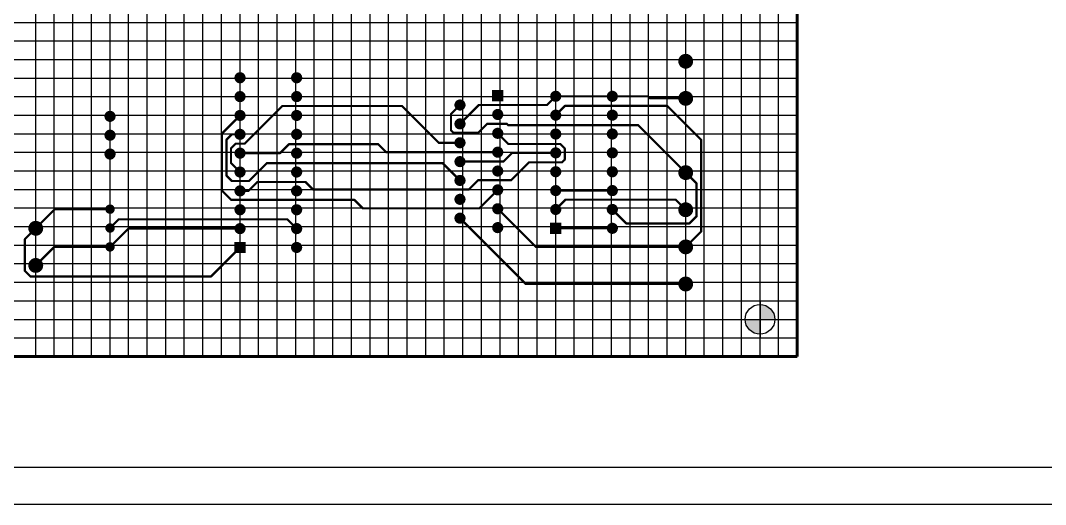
# Model space of a CAD drawing. Header units: millimetres. Extents: x -576 to 507, y -350 to 602.
# Drawn here: x 159.2 to 297.2, y 5.4 to 70.6 of the extents above; entities that cross this region are included whole.
import ezdxf

# ---------------------------------------------------------------- set-up
doc = ezdxf.new("R2010")
doc.units = ezdxf.units.MM

msp = doc.modelspace()

# ---------------------------------------------------------------- hatches: boundary and pattern name
h = msp.add_hatch(color=256)
h.dxf.hatch_style = 1
h.paths.add_polyline_path([(258.744, 32.33), (258.744, 30.33), (260.744, 30.33, 0.4142136)])
h.paths.add_polyline_path([(258.744, 30.33), (256.744, 30.33, 0.4142136), (258.744, 28.33)])

# ---------------------------------------------------------------- linework, layer by layer
for p, q in [((161.244, 25.33), (161.244, 145.33)), ((161.244, 25.33), (161.244, 145.33)), ((161.244, 25.33), (161.244, 145.33)), ((161.244, 25.33), (161.244, 145.33)), ((163.744, 25.33), (163.744, 145.33)), ((166.244, 25.33), (166.244, 145.33)), ((166.244, 25.33), (166.244, 145.33)), ((166.244, 25.33), (166.244, 145.33)), ((166.244, 25.33), (166.244, 145.33)), ((168.744, 25.33), (168.744, 145.33)), ((171.244, 25.33), (171.244, 145.33)), ((171.244, 25.33), (171.244, 145.33)), ((171.244, 25.33), (171.244, 145.33)), ((171.244, 25.33), (171.244, 145.33)), ((173.744, 25.33), (173.744, 145.33)), ((176.244, 25.33), (176.244, 145.33)), ((176.244, 25.33), (176.244, 145.33)), ((176.244, 25.33), (176.244, 145.33)), ((176.244, 25.33), (176.244, 145.33)), ((178.744, 25.33), (178.744, 145.33)), ((178.744, 25.33), (178.744, 145.33)), ((181.244, 25.33), (181.244, 145.33)), ((181.244, 25.33), (181.244, 145.33)), ((181.244, 25.33), (181.244, 145.33)), ((181.244, 25.33), (181.244, 145.33)), ((181.244, 25.33), (181.244, 145.33)), ((181.244, 25.33), (181.244, 145.33)), ((181.244, 25.33), (181.244, 145.33)), ((181.244, 25.33), (181.244, 145.33)), ((183.744, 25.33), (183.744, 145.33)), ((186.244, 25.33), (186.244, 145.33)), ((186.244, 25.33), (186.244, 145.33)), ((186.244, 25.33), (186.244, 145.33)), ((186.244, 25.33), (186.244, 145.33)), ((188.744, 25.33), (188.744, 145.33)), ((191.244, 25.33), (191.244, 145.33)), ((191.244, 25.33), (191.244, 145.33)), ((191.244, 25.33), (191.244, 145.33)), ((191.244, 25.33), (191.244, 145.33)), ((193.744, 25.33), (193.744, 145.33)), ((196.244, 25.33), (196.244, 145.33)), ((196.244, 25.33), (196.244, 145.33)), ((196.244, 25.33), (196.244, 145.33)), ((196.244, 25.33), (196.244, 145.33)), ((198.744, 25.33), (198.744, 145.33)), ((201.244, 25.33), (201.244, 145.33)), ((201.244, 25.33), (201.244, 145.33)), ((201.244, 25.33), (201.244, 145.33)), ((201.244, 25.33), (201.244, 145.33)), ((203.744, 25.33), (203.744, 145.33)), ((203.744, 25.33), (203.744, 145.33)), ((206.244, 25.33), (206.244, 145.33)), ((206.244, 25.33), (206.244, 145.33)), ((206.244, 25.33), (206.244, 145.33)), ((206.244, 25.33), (206.244, 145.33)), ((206.244, 25.33), (206.244, 145.33)), ((206.244, 25.33), (206.244, 145.33)), ((206.244, 25.33), (206.244, 145.33)), ((206.244, 25.33), (206.244, 145.33)), ((208.744, 25.33), (208.744, 145.33)), ((211.244, 25.33), (211.244, 145.33)), ((211.244, 25.33), (211.244, 145.33)), ((211.244, 25.33), (211.244, 145.33)), ((211.244, 25.33), (211.244, 145.33)), ((213.744, 25.33), (213.744, 145.33)), ((216.244, 25.33), (216.244, 145.33)), ((216.244, 25.33), (216.244, 145.33)), ((216.244, 25.33), (216.244, 145.33)), ((216.244, 25.33), (216.244, 145.33)), ((218.744, 25.33), (218.744, 145.33)), ((221.244, 25.33), (221.244, 145.33)), ((221.244, 25.33), (221.244, 145.33)), ((221.244, 25.33), (221.244, 145.33)), ((221.244, 25.33), (221.244, 145.33)), ((223.744, 25.33), (223.744, 145.33)), ((226.244, 25.33), (226.244, 145.33)), ((226.244, 25.33), (226.244, 145.33)), ((226.244, 25.33), (226.244, 145.33)), ((226.244, 25.33), (226.244, 145.33)), ((228.744, 25.33), (228.744, 145.33)), ((228.744, 25.33), (228.744, 145.33)), ((231.244, 25.33), (231.244, 145.33)), ((231.244, 25.33), (231.244, 145.33)), ((231.244, 25.33), (231.244, 145.33)), ((231.244, 25.33), (231.244, 145.33)), ((231.244, 25.33), (231.244, 145.33)), ((231.244, 25.33), (231.244, 145.33)), ((231.244, 25.33), (231.244, 145.33)), ((231.244, 25.33), (231.244, 145.33)), ((233.744, 25.33), (233.744, 145.33)), ((236.244, 25.33), (236.244, 145.33)), ((236.244, 25.33), (236.244, 145.33)), ((236.244, 25.33), (236.244, 145.33)), ((236.244, 25.33), (236.244, 145.33)), ((238.744, 25.33), (238.744, 145.33)), ((241.244, 25.33), (241.244, 145.33)), ((241.244, 25.33), (241.244, 145.33)), ((241.244, 25.33), (241.244, 145.33)), ((241.244, 25.33), (241.244, 145.33)), ((243.744, 25.33), (243.744, 145.33)), ((246.244, 25.33), (246.244, 145.33)), ((246.244, 25.33), (246.244, 145.33)), ((246.244, 25.33), (246.244, 145.33)), ((246.244, 25.33), (246.244, 145.33)), ((248.744, 25.33), (248.744, 145.33)), ((251.244, 25.33), (251.244, 145.33)), ((251.244, 25.33), (251.244, 145.33)), ((251.244, 25.33), (251.244, 145.33)), ((251.244, 25.33), (251.244, 145.33)), ((253.744, 25.33), (253.744, 145.33)), ((253.744, 25.33), (253.744, 145.33)), ((256.244, 25.33), (256.244, 145.33)), ((256.244, 25.33), (256.244, 145.33)), ((256.244, 25.33), (256.244, 145.33)), ((256.244, 25.33), (256.244, 145.33)), ((256.244, 25.33), (256.244, 145.33)), ((256.244, 25.33), (256.244, 145.33)), ((256.244, 25.33), (256.244, 145.33)), ((256.244, 25.33), (256.244, 145.33)), ((258.744, 25.33), (258.744, 145.33)), ((261.244, 25.33), (261.244, 145.33)), ((261.244, 25.33), (261.244, 145.33)), ((261.244, 25.33), (261.244, 145.33)), ((261.244, 25.33), (261.244, 145.33)), ((143.744, 70.33), (263.744, 70.33)), ((143.744, 67.83), (263.744, 67.83)), ((143.744, 65.33), (263.744, 65.33)), ((148.744, 65.33), (263.744, 65.33)), ((143.744, 62.83), (263.744, 62.83)), ((143.744, 60.33), (263.744, 60.33)), ((143.744, 57.83), (263.744, 57.83)), ((143.744, 55.33), (263.744, 55.33)), ((143.744, 52.83), (263.744, 52.83)), ((143.744, 50.33), (263.744, 50.33)), ((148.744, 50.33), (263.744, 50.33)), ((143.744, 47.83), (263.744, 47.83)), ((143.744, 45.33), (263.744, 45.33)), ((143.744, 42.83), (263.744, 42.83)), ((143.744, 40.33), (263.744, 40.33)), ((143.744, 37.83), (263.744, 37.83)), ((143.744, 35.33), (263.744, 35.33)), ((143.744, 32.83), (263.744, 32.83)), ((258.744, 32.83), (258.744, 27.83)), ((258.744, 32.83), (258.744, 27.83)), ((143.744, 30.33), (263.744, 30.33)), ((256.244, 30.33), (261.244, 30.33)), ((143.744, 27.83), (263.744, 27.83)), ((502.179, 10.39), (95.179, 10.39)), ((507.179, 5.39), (87.179, 5.39))]:
    msp.add_line(p, q)
at = {"lineweight": 60}
for p, q in [((263.744, 25.33), (263.744, 145.33)), ((143.744, 25.33), (263.744, 25.33))]:
    msp.add_line(p, q, dxfattribs=at)
for points, const_width in [([(248.244, 65.09, -1), (249.244, 65.09, -1)], 1), ([(188.369, 62.87, -1), (189.119, 62.87, -1)], 0.75), ([(195.989, 62.87, -1), (196.739, 62.87, -1)], 0.75), ([(188.369, 60.33, -1), (189.119, 60.33, -1)], 0.75), ([(195.989, 60.33, -1), (196.739, 60.33, -1)], 0.75), ([(230.869, 60.37, -1), (231.619, 60.37, -1)], 0.75), ([(238.489, 60.37, -1), (239.239, 60.37, -1)], 0.75), ([(248.244, 60.09, -1), (249.244, 60.09, -1)], 1), ([(217.981, 59.194, -1), (218.731, 59.194, -1)], 0.75), ([(218.281, 59.194, -1), (218.431, 59.194, -1)], 0.15), ([(220.824, 59.197, -1), (220.974, 59.197, -1)], 0.15), ([(220.824, 59.197, -1), (220.974, 59.197, -1)], 0.15), ([(229.996, 59.197, -1), (230.146, 59.197, -1)], 0.15), ([(229.996, 59.197, -1), (230.146, 59.197, -1)], 0.15), ([(231.169, 60.37, -1), (231.319, 60.37, -1)], 0.15), ([(231.169, 60.37, -1), (231.319, 60.37, -1)], 0.15), ([(238.789, 60.37, -1), (238.939, 60.37, -1)], 0.15), ([(238.789, 60.37, -1), (238.939, 60.37, -1)], 0.15), ([(243.581, 60.37, -1), (243.731, 60.37, -1)], 0.15), ([(243.581, 60.37, -1), (243.731, 60.37, -1)], 0.15), ([(243.861, 60.09, -1), (244.011, 60.09, -1)], 0.15), ([(243.861, 60.09, -1), (244.011, 60.09, -1)], 0.15), ([(248.669, 60.09, -1), (248.819, 60.09, -1)], 0.15), ([(170.869, 57.67, -1), (171.619, 57.67, -1)], 0.75), ([(188.369, 57.79, -1), (189.119, 57.79, -1)], 0.75), ([(194.382, 59.07, -1), (194.532, 59.07, -1)], 0.15), ([(194.382, 59.07, -1), (194.532, 59.07, -1)], 0.15), ([(195.989, 57.79, -1), (196.739, 57.79, -1)], 0.75), ([(210.46, 59.07, -1), (210.61, 59.07, -1)], 0.15), ([(210.46, 59.07, -1), (210.61, 59.07, -1)], 0.15), ([(217.064, 57.976, -1), (217.214, 57.976, -1)], 0.15), ([(217.064, 57.976, -1), (217.214, 57.976, -1)], 0.15), ([(223.061, 57.924, -1), (223.811, 57.924, -1)], 0.75), ([(230.869, 57.83, -1), (231.619, 57.83, -1)], 0.75), ([(231.169, 57.83, -1), (231.319, 57.83, -1)], 0.15), ([(232.435, 59.095, -1), (232.585, 59.095, -1)], 0.15), ([(232.435, 59.095, -1), (232.585, 59.095, -1)], 0.15), ([(238.489, 57.83, -1), (239.239, 57.83, -1)], 0.75), ([(246.172, 59.095, -1), (246.322, 59.095, -1)], 0.15), ([(246.172, 59.095, -1), (246.322, 59.095, -1)], 0.15), ([(188.669, 57.79, -1), (188.819, 57.79, -1)], 0.15), ([(217.981, 56.654, -1), (218.731, 56.654, -1)], 0.75), ([(218.281, 56.654, -1), (218.431, 56.654, -1)], 0.15), ([(221.941, 56.657, -1), (222.091, 56.657, -1)], 0.15), ([(221.941, 56.657, -1), (222.091, 56.657, -1)], 0.15), ([(224.582, 56.657, -1), (224.732, 56.657, -1)], 0.15), ([(224.582, 56.657, -1), (224.732, 56.657, -1)], 0.15), ([(224.749, 56.49, -1), (224.899, 56.49, -1)], 0.15), ([(224.749, 56.49, -1), (224.899, 56.49, -1)], 0.15), ([(242.269, 56.49, -1), (242.419, 56.49, -1)], 0.15), ([(242.269, 56.49, -1), (242.419, 56.49, -1)], 0.15), ([(170.869, 55.13, -1), (171.619, 55.13, -1)], 0.75), ([(186.228, 55.349, -1), (186.378, 55.349, -1)], 0.15), ([(186.228, 55.349, -1), (186.378, 55.349, -1)], 0.15), ([(187.574, 55.25, -1), (187.724, 55.25, -1)], 0.15), ([(187.574, 55.25, -1), (187.724, 55.25, -1)], 0.15), ([(188.369, 55.25, -1), (189.119, 55.25, -1)], 0.75), ([(188.669, 55.25, -1), (188.819, 55.25, -1)], 0.15), ([(195.989, 55.25, -1), (196.739, 55.25, -1)], 0.75), ([(217.064, 55.793, -1), (217.214, 55.793, -1)], 0.15), ([(217.064, 55.793, -1), (217.214, 55.793, -1)], 0.15), ([(217.419, 55.438, -1), (217.569, 55.438, -1)], 0.15), ([(217.419, 55.438, -1), (217.569, 55.438, -1)], 0.15), ([(220.721, 55.438, -1), (220.871, 55.438, -1)], 0.15), ([(220.721, 55.438, -1), (220.871, 55.438, -1)], 0.15), ([(223.061, 55.384, -1), (223.811, 55.384, -1)], 0.75), ([(223.361, 55.384, -1), (223.511, 55.384, -1)], 0.15), ([(230.869, 55.29, -1), (231.619, 55.29, -1)], 0.75), ([(238.489, 55.29, -1), (239.239, 55.29, -1)], 0.75), ([(186.838, 54.513, -1), (186.988, 54.513, -1)], 0.15), ([(186.838, 54.513, -1), (186.988, 54.513, -1)], 0.15), ([(188.082, 53.99, -1), (188.232, 53.99, -1)], 0.15), ([(188.082, 53.99, -1), (188.232, 53.99, -1)], 0.15), ([(189.302, 53.99, -1), (189.452, 53.99, -1)], 0.15), ([(189.302, 53.99, -1), (189.452, 53.99, -1)], 0.15), ([(195.245, 53.914, -1), (195.395, 53.914, -1)], 0.15), ([(195.245, 53.914, -1), (195.395, 53.914, -1)], 0.15), ([(207.285, 53.914, -1), (207.435, 53.914, -1)], 0.15), ([(207.285, 53.914, -1), (207.435, 53.914, -1)], 0.15), ([(215.416, 54.114, -1), (215.566, 54.114, -1)], 0.15), ([(215.416, 54.114, -1), (215.566, 54.114, -1)], 0.15), ([(217.981, 54.114, -1), (218.731, 54.114, -1)], 0.75), ([(218.281, 54.114, -1), (218.431, 54.114, -1)], 0.15), ([(224.795, 53.95, -1), (224.945, 53.95, -1)], 0.15), ([(224.795, 53.95, -1), (224.945, 53.95, -1)], 0.15), ([(231.785, 53.95, -1), (231.935, 53.95, -1)], 0.15), ([(231.785, 53.95, -1), (231.935, 53.95, -1)], 0.15), ([(250.744, 54.523, -1), (250.894, 54.523, -1)], 0.15), ([(250.744, 54.523, -1), (250.894, 54.523, -1)], 0.15), ([(170.869, 52.59, -1), (171.619, 52.59, -1)], 0.75), ([(187.447, 53.355, -1), (187.597, 53.355, -1)], 0.15), ([(187.447, 53.355, -1), (187.597, 53.355, -1)], 0.15), ([(188.369, 52.71, -1), (189.119, 52.71, -1)], 0.75), ([(188.669, 52.71, -1), (188.819, 52.71, -1)], 0.15), ([(194.041, 52.71, -1), (194.191, 52.71, -1)], 0.15), ([(194.041, 52.71, -1), (194.191, 52.71, -1)], 0.15), ([(195.989, 52.71, -1), (196.739, 52.71, -1)], 0.75), ([(208.355, 52.844, -1), (208.505, 52.844, -1)], 0.15), ([(208.355, 52.844, -1), (208.505, 52.844, -1)], 0.15), ([(223.061, 52.844, -1), (223.811, 52.844, -1)], 0.75), ([(223.361, 52.844, -1), (223.511, 52.844, -1)], 0.15), ([(225.301, 52.75, -1), (225.451, 52.75, -1)], 0.15), ([(225.301, 52.75, -1), (225.451, 52.75, -1)], 0.15), ([(230.869, 52.75, -1), (231.619, 52.75, -1)], 0.75), ([(231.169, 52.75, -1), (231.319, 52.75, -1)], 0.15), ([(232.38, 53.355, -1), (232.53, 53.355, -1)], 0.15), ([(232.38, 53.355, -1), (232.53, 53.355, -1)], 0.15), ([(238.489, 52.75, -1), (239.239, 52.75, -1)], 0.75), ([(187.447, 51.392, -1), (187.597, 51.392, -1)], 0.15), ([(187.447, 51.392, -1), (187.597, 51.392, -1)], 0.15), ([(192.282, 51.374, -1), (192.432, 51.374, -1)], 0.15), ([(192.282, 51.374, -1), (192.432, 51.374, -1)], 0.15), ([(215.942, 51.374, -1), (216.092, 51.374, -1)], 0.15), ([(215.942, 51.374, -1), (216.092, 51.374, -1)], 0.15), ([(217.981, 51.574, -1), (218.731, 51.574, -1)], 0.75), ([(218.281, 51.574, -1), (218.431, 51.574, -1)], 0.15), ([(224.125, 51.574, -1), (224.275, 51.574, -1)], 0.15), ([(224.125, 51.574, -1), (224.275, 51.574, -1)], 0.15), ([(227.579, 51.475, -1), (227.729, 51.475, -1)], 0.15), ([(227.579, 51.475, -1), (227.729, 51.475, -1)], 0.15), ([(232.024, 51.475, -1), (232.174, 51.475, -1)], 0.15), ([(232.024, 51.475, -1), (232.174, 51.475, -1)], 0.15), ([(232.38, 51.831, -1), (232.53, 51.831, -1)], 0.15), ([(232.38, 51.831, -1), (232.53, 51.831, -1)], 0.15), ([(248.244, 50.09, -1), (249.244, 50.09, -1)], 1), ([(186.838, 49.697, -1), (186.988, 49.697, -1)], 0.15), ([(186.838, 49.697, -1), (186.988, 49.697, -1)], 0.15), ([(188.369, 50.17, -1), (189.119, 50.17, -1)], 0.75), ([(188.669, 50.17, -1), (188.819, 50.17, -1)], 0.15), ([(195.989, 50.17, -1), (196.739, 50.17, -1)], 0.75), ([(217.981, 49.034, -1), (218.731, 49.034, -1)], 0.75), ([(223.061, 50.304, -1), (223.811, 50.304, -1)], 0.75), ([(230.869, 50.21, -1), (231.619, 50.21, -1)], 0.75), ([(238.489, 50.21, -1), (239.239, 50.21, -1)], 0.75), ([(248.669, 50.09, -1), (248.819, 50.09, -1)], 0.15), ([(248.669, 50.09, -1), (248.819, 50.09, -1)], 0.15), ([(187.574, 48.961, -1), (187.724, 48.961, -1)], 0.15), ([(187.574, 48.961, -1), (187.724, 48.961, -1)], 0.15), ([(188.369, 47.63, -1), (189.119, 47.63, -1)], 0.75), ([(189.869, 48.961, -1), (190.019, 48.961, -1)], 0.15), ([(189.869, 48.961, -1), (190.019, 48.961, -1)], 0.15), ([(191.003, 48.834, -1), (191.153, 48.834, -1)], 0.15), ([(191.003, 48.834, -1), (191.153, 48.834, -1)], 0.15), ([(195.989, 47.63, -1), (196.739, 47.63, -1)], 0.75), ([(197.48, 48.834, -1), (197.63, 48.834, -1)], 0.15), ([(197.48, 48.834, -1), (197.63, 48.834, -1)], 0.15), ([(218.281, 49.034, -1), (218.431, 49.034, -1)], 0.15), ([(220.747, 49.088, -1), (220.897, 49.088, -1)], 0.15), ([(220.747, 49.088, -1), (220.897, 49.088, -1)], 0.15), ([(223.061, 47.764, -1), (223.811, 47.764, -1)], 0.75), ([(225.192, 49.088, -1), (225.342, 49.088, -1)], 0.15), ([(225.192, 49.088, -1), (225.342, 49.088, -1)], 0.15), ([(230.869, 47.67, -1), (231.619, 47.67, -1)], 0.75), ([(238.489, 47.67, -1), (239.239, 47.67, -1)], 0.75), ([(250.135, 48.624, -1), (250.285, 48.624, -1)], 0.15), ([(250.135, 48.624, -1), (250.285, 48.624, -1)], 0.15), ([(186.228, 47.665, -1), (186.378, 47.665, -1)], 0.15), ([(186.228, 47.665, -1), (186.378, 47.665, -1)], 0.15), ([(188.669, 47.63, -1), (188.819, 47.63, -1)], 0.15), ([(189.799, 47.63, -1), (189.949, 47.63, -1)], 0.15), ([(189.799, 47.63, -1), (189.949, 47.63, -1)], 0.15), ([(198.496, 47.818, -1), (198.646, 47.818, -1)], 0.15), ([(198.496, 47.818, -1), (198.646, 47.818, -1)], 0.15), ([(217.981, 46.494, -1), (218.731, 46.494, -1)], 0.75), ([(219.477, 47.818, -1), (219.627, 47.818, -1)], 0.15), ([(219.477, 47.818, -1), (219.627, 47.818, -1)], 0.15), ([(223.361, 47.764, -1), (223.511, 47.764, -1)], 0.15), ([(231.169, 47.67, -1), (231.319, 47.67, -1)], 0.15), ([(238.789, 47.67, -1), (238.939, 47.67, -1)], 0.15), ([(170.927, 45.17, -1), (171.562, 45.17, -1)], 0.635), ([(187.473, 46.421, -1), (187.623, 46.421, -1)], 0.15), ([(187.473, 46.421, -1), (187.623, 46.421, -1)], 0.15), ([(188.369, 45.09, -1), (189.119, 45.09, -1)], 0.75), ([(195.989, 45.09, -1), (196.739, 45.09, -1)], 0.75), ([(204.059, 46.421, -1), (204.209, 46.421, -1)], 0.15), ([(204.059, 46.421, -1), (204.209, 46.421, -1)], 0.15), ([(223.061, 45.224, -1), (223.811, 45.224, -1)], 0.75), ([(230.869, 45.13, -1), (231.619, 45.13, -1)], 0.75), ([(232.486, 46.446, -1), (232.636, 46.446, -1)], 0.15), ([(232.486, 46.446, -1), (232.636, 46.446, -1)], 0.15), ([(238.489, 45.13, -1), (239.239, 45.13, -1)], 0.75), ([(247.313, 46.446, -1), (247.463, 46.446, -1)], 0.15), ([(247.313, 46.446, -1), (247.463, 46.446, -1)], 0.15), ([(248.244, 45.09, -1), (249.244, 45.09, -1)], 1), ([(163.749, 45.17, -1), (163.899, 45.17, -1)], 0.15), ([(163.749, 45.17, -1), (163.899, 45.17, -1)], 0.15), ([(171.169, 45.17, -1), (171.319, 45.17, -1)], 0.15), ([(205.202, 45.278, -1), (205.352, 45.278, -1)], 0.15), ([(205.202, 45.278, -1), (205.352, 45.278, -1)], 0.15), ([(217.981, 43.954, -1), (218.731, 43.954, -1)], 0.75), ([(220.875, 45.278, -1), (221.025, 45.278, -1)], 0.15), ([(220.875, 45.278, -1), (221.025, 45.278, -1)], 0.15), ([(223.361, 45.224, -1), (223.511, 45.224, -1)], 0.15), ([(231.169, 45.13, -1), (231.319, 45.13, -1)], 0.15), ([(238.789, 45.13, -1), (238.939, 45.13, -1)], 0.15), ([(248.669, 45.09, -1), (248.819, 45.09, -1)], 0.15), ([(250.135, 44.211, -1), (250.285, 44.211, -1)], 0.15), ([(250.135, 44.211, -1), (250.285, 44.211, -1)], 0.15), ([(160.744, 42.59, -1), (161.744, 42.59, -1)], 1), ([(170.927, 42.63, -1), (171.562, 42.63, -1)], 0.635), ([(171.169, 42.63, -1), (171.319, 42.63, -1)], 0.15), ([(172.344, 43.804, -1), (172.494, 43.804, -1)], 0.15), ([(172.344, 43.804, -1), (172.494, 43.804, -1)], 0.15), ([(188.369, 42.55, -1), (189.119, 42.55, -1)], 0.75), ([(195.035, 43.804, -1), (195.185, 43.804, -1)], 0.15), ([(195.035, 43.804, -1), (195.185, 43.804, -1)], 0.15), ([(195.989, 42.55, -1), (196.739, 42.55, -1)], 0.75), ([(218.281, 43.954, -1), (218.431, 43.954, -1)], 0.15), ([(223.061, 42.684, -1), (223.811, 42.684, -1)], 0.75), ([(238.489, 42.59, -1), (239.239, 42.59, -1)], 0.75), ([(240.673, 43.246, -1), (240.823, 43.246, -1)], 0.15), ([(240.673, 43.246, -1), (240.823, 43.246, -1)], 0.15), ([(249.169, 43.246, -1), (249.319, 43.246, -1)], 0.15), ([(249.169, 43.246, -1), (249.319, 43.246, -1)], 0.15), ([(161.169, 42.59, -1), (161.319, 42.59, -1)], 0.15), ([(161.169, 42.59, -1), (161.319, 42.59, -1)], 0.15), ([(173.629, 42.55, -1), (173.779, 42.55, -1)], 0.15), ([(173.629, 42.55, -1), (173.779, 42.55, -1)], 0.15), ([(188.669, 42.55, -1), (188.819, 42.55, -1)], 0.15), ([(196.289, 42.55, -1), (196.439, 42.55, -1)], 0.15), ([(231.169, 42.59, -1), (231.319, 42.59, -1)], 0.15), ([(238.789, 42.59, -1), (238.939, 42.59, -1)], 0.15), ([(250.744, 42.165, -1), (250.894, 42.165, -1)], 0.15), ([(250.744, 42.165, -1), (250.894, 42.165, -1)], 0.15), ([(159.711, 41.131, -1), (159.861, 41.131, -1)], 0.15), ([(159.711, 41.131, -1), (159.861, 41.131, -1)], 0.15), ([(163.669, 40.09, -1), (163.819, 40.09, -1)], 0.15), ([(163.669, 40.09, -1), (163.819, 40.09, -1)], 0.15), ([(170.927, 40.09, -1), (171.562, 40.09, -1)], 0.635), ([(171.169, 40.09, -1), (171.319, 40.09, -1)], 0.15), ([(171.169, 40.09, -1), (171.319, 40.09, -1)], 0.15), ([(188.669, 40.01, -1), (188.819, 40.01, -1)], 0.15), ([(195.989, 40.01, -1), (196.739, 40.01, -1)], 0.75), ([(228.495, 40.09, -1), (228.645, 40.09, -1)], 0.15), ([(228.495, 40.09, -1), (228.645, 40.09, -1)], 0.15), ([(248.244, 40.09, -1), (249.244, 40.09, -1)], 1), ([(248.669, 40.09, -1), (248.819, 40.09, -1)], 0.15), ([(248.669, 40.09, -1), (248.819, 40.09, -1)], 0.15), ([(160.744, 37.59, -1), (161.744, 37.59, -1)], 1), ([(161.169, 37.59, -1), (161.319, 37.59, -1)], 0.15), ([(159.711, 36.845, -1), (159.861, 36.845, -1)], 0.15), ([(159.711, 36.845, -1), (159.861, 36.845, -1)], 0.15), ([(160.447, 36.108, -1), (160.597, 36.108, -1)], 0.15), ([(160.447, 36.108, -1), (160.597, 36.108, -1)], 0.15), ([(184.768, 36.108, -1), (184.918, 36.108, -1)], 0.15), ([(184.768, 36.108, -1), (184.918, 36.108, -1)], 0.15), ([(248.244, 35.09, -1), (249.244, 35.09, -1)], 1), ([(227.145, 35.09, -1), (227.295, 35.09, -1)], 0.15), ([(227.145, 35.09, -1), (227.295, 35.09, -1)], 0.15), ([(248.669, 35.09, -1), (248.819, 35.09, -1)], 0.15)]:
    msp.add_lwpolyline(points, format="xyb", close=True, dxfattribs=dict(const_width=const_width))
at = {"const_width": 0.3}
for points in [[(217.139, 57.976), (218.356, 59.194)], [(218.356, 56.654), (220.899, 59.197)], [(220.899, 59.197), (230.071, 59.197)], [(230.071, 59.197), (231.244, 60.37)], [(231.244, 60.37), (238.864, 60.37)], [(238.864, 60.37), (243.656, 60.37)], [(243.656, 60.37), (243.936, 60.09)], [(243.936, 60.09), (248.744, 60.09)], [(189.377, 53.99), (194.457, 59.07)], [(194.457, 59.07), (210.535, 59.07)], [(210.535, 59.07), (215.491, 54.114)], [(217.139, 57.976), (217.139, 55.793)], [(231.244, 57.83), (232.51, 59.095)], [(232.51, 59.095), (246.247, 59.095)], [(246.247, 59.095), (250.819, 54.523)], [(186.303, 55.349), (188.744, 57.79)], [(220.796, 55.438), (222.016, 56.657)], [(222.016, 56.657), (224.657, 56.657)], [(224.657, 56.657), (224.824, 56.49)], [(224.824, 56.49), (242.344, 56.49)], [(242.344, 56.49), (248.744, 50.09)], [(186.303, 55.349), (186.303, 47.665)], [(186.913, 54.513), (187.649, 55.25)], [(187.649, 55.25), (188.744, 55.25)], [(217.139, 55.793), (217.494, 55.438)], [(217.494, 55.438), (220.796, 55.438)], [(223.436, 55.384), (224.87, 53.95)], [(186.913, 54.513), (186.913, 49.697)], [(187.522, 53.355), (188.157, 53.99)], [(188.157, 53.99), (189.377, 53.99)], [(194.116, 52.71), (195.32, 53.914)], [(195.32, 53.914), (207.36, 53.914)], [(207.36, 53.914), (208.43, 52.844)], [(215.491, 54.114), (218.356, 54.114)], [(224.87, 53.95), (231.86, 53.95)], [(231.86, 53.95), (232.455, 53.355)], [(250.819, 54.523), (250.819, 42.165)], [(187.522, 53.355), (187.522, 51.392)], [(188.744, 52.71), (194.116, 52.71)], [(208.43, 52.844), (223.436, 52.844)], [(224.2, 51.574), (225.376, 52.75)], [(225.376, 52.75), (231.244, 52.75)], [(232.455, 53.355), (232.455, 51.831)], [(187.522, 51.392), (188.744, 50.17)], [(189.944, 48.961), (192.357, 51.374)], [(192.357, 51.374), (216.017, 51.374)], [(216.017, 51.374), (218.356, 49.034)], [(218.356, 51.574), (224.2, 51.574)], [(225.267, 49.088), (227.654, 51.475)], [(227.654, 51.475), (232.099, 51.475)], [(232.099, 51.475), (232.455, 51.831)], [(186.913, 49.697), (187.649, 48.961)], [(248.744, 50.09), (250.21, 48.624)], [(187.649, 48.961), (189.944, 48.961)], [(189.874, 47.63), (191.078, 48.834)], [(191.078, 48.834), (197.555, 48.834)], [(197.555, 48.834), (198.571, 47.818)], [(219.552, 47.818), (220.822, 49.088)], [(220.822, 49.088), (225.267, 49.088)], [(250.21, 48.624), (250.21, 44.211)], [(186.303, 47.665), (187.548, 46.421)], [(188.744, 47.63), (189.874, 47.63)], [(198.571, 47.818), (219.552, 47.818)], [(220.95, 45.278), (223.436, 47.764)], [(231.244, 47.67), (238.864, 47.67)], [(187.548, 46.421), (204.134, 46.421)], [(204.134, 46.421), (205.277, 45.278)], [(231.244, 45.13), (232.561, 46.446)], [(232.561, 46.446), (247.388, 46.446)], [(247.388, 46.446), (248.744, 45.09)], [(161.244, 42.59), (163.824, 45.17)], [(163.824, 45.17), (171.244, 45.17)], [(205.277, 45.278), (220.95, 45.278)], [(223.436, 45.224), (228.57, 40.09)], [(238.864, 45.13), (240.748, 43.246)], [(249.244, 43.246), (250.21, 44.211)], [(171.244, 42.63), (172.419, 43.804)], [(172.419, 43.804), (195.11, 43.804)], [(195.11, 43.804), (196.364, 42.55)], [(218.356, 43.954), (227.22, 35.09)], [(240.748, 43.246), (249.244, 43.246)], [(159.786, 41.131), (161.244, 42.59)], [(171.244, 40.09), (173.704, 42.55)], [(173.704, 42.55), (188.744, 42.55)], [(231.244, 42.59), (238.864, 42.59)], [(248.744, 40.09), (250.819, 42.165)], [(159.786, 41.131), (159.786, 36.845)], [(161.244, 37.59), (163.744, 40.09)], [(163.744, 40.09), (171.244, 40.09)], [(184.843, 36.108), (188.744, 40.01)], [(228.57, 40.09), (248.744, 40.09)], [(159.786, 36.845), (160.522, 36.108)], [(160.522, 36.108), (184.843, 36.108)], [(227.22, 35.09), (248.744, 35.09)]]:
    msp.add_lwpolyline(points, dxfattribs=at)
msp.add_circle((258.744, 30.33), 2)
for points in [[(224.186, 61.214), (224.186, 59.714), (222.686, 61.214), (222.686, 59.714)], [(230.494, 43.34), (231.994, 43.34), (230.494, 41.84), (231.994, 41.84)], [(187.994, 40.76), (189.494, 40.76), (187.994, 39.26), (189.494, 39.26)]]:
    msp.add_solid(points)

doc.saveas('drawing.dxf')
